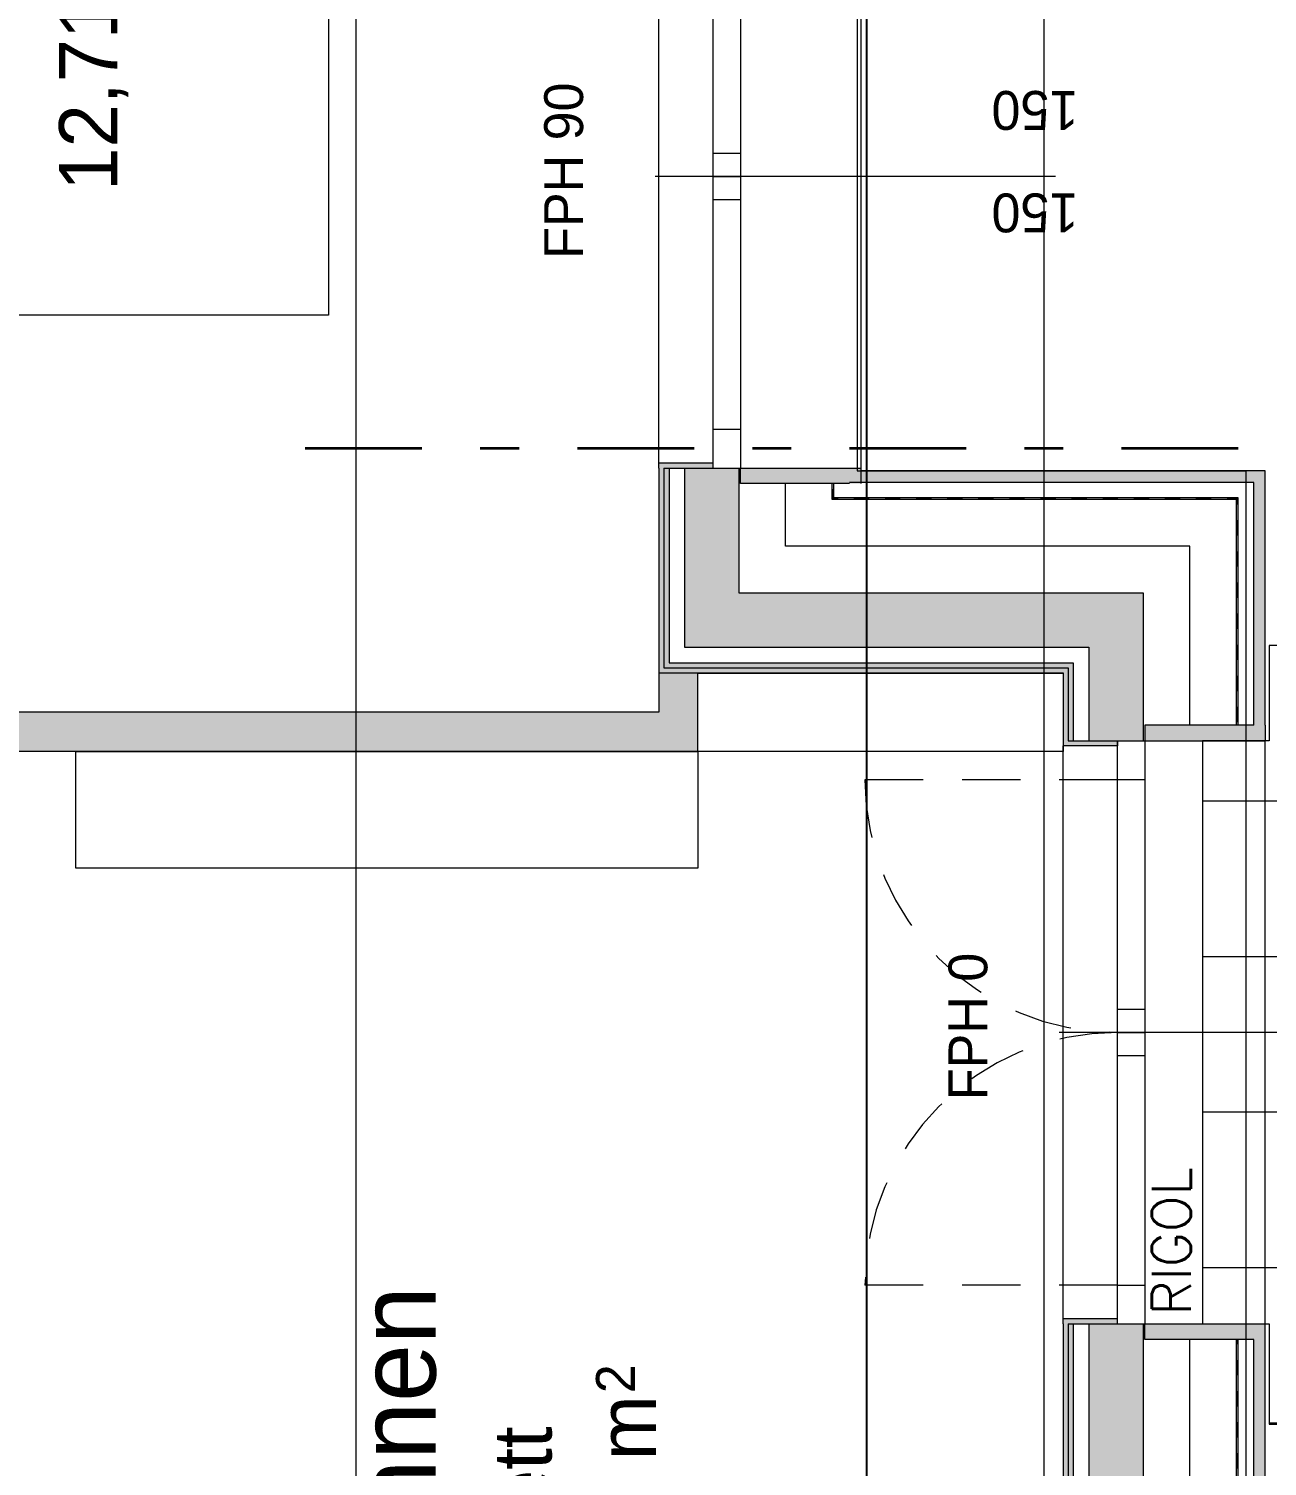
# Model space of a CAD drawing. Header units: metres. Extents: x -223175 to -223082, y -66 to 73.
# Drawn here: x -223156.238 to -223153.052, y 34.209 to 37.907 of the extents above; entities that cross this region are included whole.
import ezdxf
from ezdxf.enums import TextEntityAlignment as Align

# ---------------------------------------------------------------- set-up
doc = ezdxf.new("R2010")
doc.units = ezdxf.units.M
doc.header["$MEASUREMENT"] = 0
for name, pattern in [('Schnittlinie', [0.6, 0.3, -0.15, 0, -0.15]), ('Strichlinie eng', [0.2, 0.15, -0.05]), ('Strichlinie mittel', [0.3, 0.2, -0.1])]:
    doc.linetypes.add(name, pattern=pattern)
doc.layers.add('0_Stift_Nr__1', color=1, linetype='Continuous', lineweight=0)
for name, color, linetype in [('cs-balkone-terrassen.cs', 7, 'Continuous'), ('cs-einrichtung allg.cs', 7, 'Continuous'), ('cs-layout.cs', 7, 'Continuous'), ('cs-raumstempel.cs', 7, 'Continuous'), ('cs-schraffur allg.cs', 7, 'Continuous'), ('cs-wand ntr.cs', 7, 'Continuous'), ('cs-wand tr.cs', 7, 'Continuous')]:
    doc.layers.add(name, color=color, linetype=linetype)

# ---------------------------------------------------------------- blocks, each defined once
blk = doc.blocks.new('Schlafen_21_163', base_point=(-14431.8444, 223156.4375))
at = {"layer": 'cs-raumstempel.cs', "color": 7, "lineweight": 13}
for tag, height, p in [('ROOM_NAME', 0.2, (-14432.3615, 223156.7806)), ('stFloorCovering', 0.15, (-14432.3615, 223156.4288)), ('DUMMY_876', 0.1, (-14431.6404, 223156.1648)), ('ROOM_AREA', 0.15, (-14432.3615, 223156.1602)), ('DUMMY_875', 0.15, (-14431.8686, 223156.1602))]:
    blk.add_attdef(tag, text='', height=height, dxfattribs=at).set_placement(p, align=Align.TOP_LEFT)
blk = doc.blocks.new('Wohnen_21_164', base_point=(-14435.6621, 223155.0517))
at = {"layer": 'cs-raumstempel.cs', "color": 7, "lineweight": 13}
for tag, height, p in [('ROOM_NAME', 0.2, (-14436.1752, 223155.3915)), ('stFloorCovering', 0.15, (-14436.1752, 223155.0429)), ('ROOM_AREA', 0.15, (-14436.1752, 223154.7744)), ('DUMMY_875', 0.15, (-14435.6824, 223154.7744)), ('DUMMY_876', 0.1, (-14435.4541, 223154.7789))]:
    blk.add_attdef(tag, text='', height=height, dxfattribs=at).set_placement(p, align=Align.TOP_LEFT)
blk = doc.blocks.new('*X1142', base_point=(-14400.3684, 223131.1158))
at = {"layer": 'cs-wand tr.cs', "linetype": 'Continuous', "lineweight": 20, "true_color": 0x986500}
for points in [[(-14436.3684, 223153.127), (-14436.3284, 223153.127), (-14436.3284, 223153.131), (-14436.3684, 223153.131)], [(-14436.2884, 223153.127), (-14436.2484, 223153.127), (-14436.2484, 223153.131), (-14436.2884, 223153.131)], [(-14436.2084, 223153.127), (-14436.1684, 223153.127), (-14436.1684, 223153.131), (-14436.2084, 223153.131)], [(-14436.1284, 223153.127), (-14436.0884, 223153.127), (-14436.0884, 223153.131), (-14436.1284, 223153.131)], [(-14436.0484, 223153.127), (-14436.0084, 223153.127), (-14436.0084, 223153.131), (-14436.0484, 223153.131)], [(-14435.9684, 223153.127), (-14435.9284, 223153.127), (-14435.9284, 223153.131), (-14435.9684, 223153.131)], [(-14435.8884, 223153.127), (-14435.8484, 223153.127), (-14435.8484, 223153.131), (-14435.8884, 223153.131)], [(-14435.8084, 223153.127), (-14435.7684, 223153.127), (-14435.7684, 223153.131), (-14435.8084, 223153.131)], [(-14435.7284, 223153.127), (-14435.6884, 223153.127), (-14435.6884, 223153.131), (-14435.7284, 223153.131)], [(-14435.6484, 223153.127), (-14435.6084, 223153.127), (-14435.6084, 223153.131), (-14435.6484, 223153.131)], [(-14435.5684, 223153.127), (-14435.5284, 223153.127), (-14435.5284, 223153.131), (-14435.5684, 223153.131)], [(-14435.4884, 223153.127), (-14435.4484, 223153.127), (-14435.4484, 223153.131), (-14435.4884, 223153.131)], [(-14435.4084, 223153.127), (-14435.3684, 223153.127), (-14435.3684, 223153.131), (-14435.4084, 223153.131)], [(-14435.3161, 223153.131), (-14435.3284, 223153.131), (-14435.3284, 223153.127), (-14435.3161, 223153.127)]]:
    blk.add_hatch(color=44, dxfattribs=at).paths.add_polyline_path(points)
blk = doc.blocks.new('*X1143', base_point=(-14400.3684, 223131.1158))
at = {"layer": 'cs-wand tr.cs', "linetype": 'Continuous', "lineweight": 20, "true_color": 0x986500}
for points in [[(-14433.7284, 223153.127), (-14433.6884, 223153.127), (-14433.6884, 223153.131), (-14433.7284, 223153.131)], [(-14433.6484, 223153.127), (-14433.6084, 223153.127), (-14433.6084, 223153.131), (-14433.6484, 223153.131)], [(-14433.5684, 223153.127), (-14433.5284, 223153.127), (-14433.5284, 223153.131), (-14433.5684, 223153.131)], [(-14433.4884, 223153.127), (-14433.4484, 223153.127), (-14433.4484, 223153.131), (-14433.4884, 223153.131)], [(-14433.4084, 223153.127), (-14433.3684, 223153.127), (-14433.3684, 223153.131), (-14433.4084, 223153.131)], [(-14433.3284, 223153.127), (-14433.2884, 223153.127), (-14433.2884, 223153.131), (-14433.3284, 223153.131)], [(-14433.2484, 223153.127), (-14433.2084, 223153.127), (-14433.2084, 223153.131), (-14433.2484, 223153.131)], [(-14433.1553, 223153.131), (-14433.1684, 223153.131), (-14433.1684, 223153.127), (-14433.1513, 223153.127)]]:
    blk.add_hatch(color=44, dxfattribs=at).paths.add_polyline_path(points)
blk = doc.blocks.new('2-Flügelfenster 21_3')
at = {"layer": 'cs-wand tr.cs', "color": 7, "linetype": 'Strichlinie eng', "lineweight": 0}
for p, q in [((-0.65, 0), (-0.65, 0.65)), ((0.65, 0), (0.65, 0.65))]:
    blk.add_line(p, q, dxfattribs=at)
at = {"layer": 'cs-wand tr.cs', "color": 7, "linetype": 'Continuous', "lineweight": 0}
for p, q in [((-0.75, 0.14), (-0.737, 0.14)), ((-0.737, 0.14), (0.737, 0.14)), ((-0.737, 0), (-0.737, 0.14)), ((0.75, 0.14), (0.737, 0.14)), ((0.737, 0), (0.737, 0.14)), ((-0.75, 0), (-0.75, -0.066)), ((-0.75, 0), (-0.75, -0.066)), ((-0.65, 0), (-0.06, 0)), ((-0.06, -0.07), (-0.06, 0)), ((-0.06, 0), (0, 0)), ((0, 0), (0, -0.07)), ((0, -0.07), (0, 0)), ((0, 0), (0.06, 0)), ((0.06, 0), (0.65, 0)), ((0.06, 0), (0.06, -0.07)), ((0.75, 0), (0.75, -0.066)), ((0.75, 0), (0.75, -0.066)), ((-0.75, -0.066), (-0.75, -0.07)), ((-0.75, -0.066), (-0.75, -0.07)), ((-0.75, -0.07), (-0.75, -0.186)), ((-0.06, -0.07), (-0.65, -0.07)), ((0, -0.07), (-0.06, -0.07)), ((0.06, -0.07), (0, -0.07)), ((0.65, -0.07), (0.06, -0.07)), ((0.75, -0.066), (0.75, -0.07)), ((0.75, -0.066), (0.75, -0.07)), ((0.75, -0.07), (0.75, -0.186)), ((-0.75, -0.186), (-0.75, -0.306)), ((0.75, -0.186), (0.75, -0.306)), ((-0.75, -0.306), (-0.75, -0.31)), ((-0.75, -0.31), (-0.75, -0.35)), ((0.75, -0.306), (0.75, -0.31)), ((0.75, -0.31), (0.75, -0.35)), ((-0.75, -0.35), (-0.75, -0.38)), ((0.75, -0.35), (0.75, -0.38)), ((-0.75, -0.38), (0.75, -0.38))]:
    blk.add_line(p, q, dxfattribs=at)
at = {"layer": 'cs-wand tr.cs', "color": 7, "linetype": 'Strichlinie mittel', "lineweight": 0}
for p, q in [((-0.75, 0), (-0.65, 0)), ((-0.65, 0), (-0.65, -0.07)), ((0.65, -0.07), (0.65, 0)), ((0.65, 0), (0.75, 0)), ((-0.65, -0.07), (-0.75, -0.07)), ((0.75, -0.07), (0.65, -0.07))]:
    blk.add_line(p, q, dxfattribs=at)
at = {"layer": 'cs-wand tr.cs', "color": 7, "linetype": 'Strichlinie eng', "lineweight": 0}
for centre, start, end in [((-0.65, 0), 0, 90), ((0.65, 0), 90, 180)]:
    blk.add_arc(centre, 0.65, start, end, dxfattribs=at)
blk = doc.blocks.new('F Marker 21_16')
at = {"layer": 'cs-wand tr.cs', "color": 7, "linetype": 'Continuous', "lineweight": 13}
blk.add_line((0, -1.02), (0, 0.01), dxfattribs=at)
at = {"layer": 'cs-wand tr.cs', "color": 7, "lineweight": 13}
for tag, rotation, p in [('AC_MarkerText_4', 360, (-0.2116, 0.1651)), ('AC_WIDO_ID_0', 90, (-0.0136, -1.0788)), ('AC_WIDO_ID_1', 90, (0.25, -1.0788))]:
    blk.add_attdef(tag, text='', height=0.1, rotation=rotation, dxfattribs=at).set_placement(p, align=Align.BOTTOM_LEFT)
blk = doc.blocks.new('Wand_220', base_point=(-14438.0713, 223153.577))
at = {"layer": 'cs-wand tr.cs', "linetype": 'Continuous', "lineweight": 0, "true_color": 0xe3e3e3}
for points in [[(-14436.4261, 223153.577), (-14436.4261, 223153.564), (-14435.2761, 223153.564), (-14435.2761, 223153.577)], [(-14435.2761, 223153.564), (-14436.4261, 223153.564), (-14436.4261, 223153.551), (-14435.2761, 223153.551)], [(-14435.2761, 223153.577), (-14435.2761, 223153.564), (-14435.2761, 223153.437), (-14435.2631, 223153.437), (-14435.2631, 223153.577)], [(-14433.7891, 223153.577), (-14433.7891, 223153.437), (-14433.7761, 223153.437), (-14433.7761, 223153.564), (-14433.7761, 223153.577)], [(-14433.7761, 223153.577), (-14433.7761, 223153.564), (-14433.5883, 223153.564), (-14433.6013, 223153.577)], [(-14433.5883, 223153.564), (-14433.7761, 223153.564), (-14433.7761, 223153.551), (-14433.5753, 223153.551)]]:
    blk.add_hatch(color=254, dxfattribs=at).paths.add_polyline_path(points)
at = {"layer": 'cs-wand tr.cs', "linetype": 'Continuous', "lineweight": 0, "true_color": 0xdbd4bc}
for points in [[(-14436.4261, 223153.371), (-14435.2761, 223153.371), (-14435.2761, 223153.437), (-14435.2761, 223153.511), (-14436.4261, 223153.511), (-14436.4261, 223153.437)], [(-14433.7761, 223153.371), (-14433.3953, 223153.371), (-14433.5353, 223153.511), (-14433.7761, 223153.511), (-14433.7761, 223153.437)], [(-14435.3161, 223153.057), (-14435.2761, 223153.057), (-14435.2761, 223153.367), (-14435.3161, 223153.367)], [(-14433.7361, 223153.057), (-14433.7361, 223153.367), (-14433.7761, 223153.367), (-14433.7761, 223153.057)], [(-14435.3161, 223153.087), (-14436.3861, 223153.087), (-14436.3861, 223153.057), (-14435.3161, 223153.057)], [(-14433.1113, 223153.087), (-14433.7361, 223153.087), (-14433.7361, 223153.057), (-14433.0813, 223153.057)]]:
    blk.add_hatch(color=254, dxfattribs=at).paths.add_polyline_path(points)
at = {"layer": 'cs-wand tr.cs', "color": 7, "linetype": 'Continuous', "lineweight": 0}
for p, q in [((-14435.2761, 223153.564), (-14436.4261, 223153.564)), ((-14435.2761, 223153.551), (-14436.4261, 223153.551)), ((-14435.2761, 223153.577), (-14435.2631, 223153.577)), ((-14435.2761, 223153.564), (-14435.2761, 223153.437)), ((-14435.2631, 223153.437), (-14435.2631, 223153.577)), ((-14433.7891, 223153.437), (-14433.7891, 223153.577)), ((-14433.7761, 223153.577), (-14433.7891, 223153.577)), ((-14433.5883, 223153.564), (-14433.7761, 223153.564)), ((-14433.7761, 223153.564), (-14433.7761, 223153.437)), ((-14433.5753, 223153.551), (-14433.7761, 223153.551)), ((-14435.2761, 223153.437), (-14435.2631, 223153.437)), ((-14433.7761, 223153.437), (-14433.7891, 223153.437)), ((-14435.2761, 223153.371), (-14435.2761, 223153.367)), ((-14435.2761, 223153.367), (-14435.2761, 223153.251)), ((-14433.7761, 223153.371), (-14433.7761, 223153.367)), ((-14433.7761, 223153.367), (-14433.7761, 223153.251)), ((-14436.3861, 223153.251), (-14435.3161, 223153.251)), ((-14435.2761, 223153.251), (-14435.2761, 223153.131)), ((-14433.7761, 223153.251), (-14433.7761, 223153.131)), ((-14433.7361, 223153.251), (-14433.2753, 223153.251)), ((-14436.3861, 223153.131), (-14435.3161, 223153.131)), ((-14435.2761, 223153.127), (-14435.2761, 223153.087)), ((-14433.7761, 223153.127), (-14433.7761, 223153.087)), ((-14433.7361, 223153.131), (-14433.1553, 223153.131))]:
    blk.add_line(p, q, dxfattribs=at)
at = {"layer": 'cs-wand tr.cs', "color": 7, "linetype": 'Continuous', "lineweight": 13}
for p, q in [((-14435.2761, 223153.511), (-14436.4261, 223153.511)), ((-14433.5353, 223153.511), (-14433.7761, 223153.511)), ((-14435.2761, 223153.437), (-14435.2761, 223153.371)), ((-14433.7761, 223153.437), (-14433.7761, 223153.371)), ((-14435.2761, 223153.371), (-14436.4261, 223153.371)), ((-14435.3161, 223153.367), (-14435.2761, 223153.367)), ((-14435.3161, 223153.087), (-14435.3161, 223153.367)), ((-14435.2761, 223153.367), (-14435.2761, 223153.057)), ((-14433.3953, 223153.371), (-14433.7761, 223153.371)), ((-14433.7361, 223153.367), (-14433.7761, 223153.367)), ((-14433.7761, 223153.367), (-14433.7761, 223153.057)), ((-14433.7361, 223153.087), (-14433.7361, 223153.367)), ((-14436.3861, 223153.127), (-14435.3161, 223153.127)), ((-14435.2761, 223153.131), (-14435.2761, 223153.127)), ((-14433.7761, 223153.131), (-14433.7761, 223153.127)), ((-14433.7361, 223153.127), (-14433.1513, 223153.127)), ((-14436.3861, 223153.087), (-14435.3161, 223153.087)), ((-14435.2761, 223153.087), (-14435.2761, 223153.057)), ((-14433.7761, 223153.087), (-14433.7761, 223153.057)), ((-14433.7361, 223153.087), (-14433.1113, 223153.087)), ((-14435.3161, 223153.057), (-14435.2761, 223153.057)), ((-14433.7361, 223153.057), (-14433.7761, 223153.057))]:
    blk.add_line(p, q, dxfattribs=at)
at = {"layer": 'cs-wand tr.cs', "color": 7, "linetype": 'Continuous', "lineweight": 0, "flags": 128}
for points in [[(-14435.2761, 223153.577), (-14436.4261, 223153.577)], [(-14433.6013, 223153.577), (-14433.7761, 223153.577)]]:
    blk.add_lwpolyline(points, dxfattribs=at)
at = {"layer": 'cs-wand tr.cs', "color": 7, "linetype": 'Continuous', "lineweight": 13, "flags": 128}
for points in [[(-14436.3861, 223153.057), (-14435.3161, 223153.057)], [(-14433.7361, 223153.057), (-14433.0813, 223153.057)]]:
    blk.add_lwpolyline(points, dxfattribs=at)
at = {"layer": 'cs-wand tr.cs', "color": 7, "linetype": 'Strichlinie mittel', "lineweight": 0}
blk.add_blockref('2-Flügelfenster 21_3', (-14434.5261, 223153.437), dxfattribs=at)
at = {"layer": 'cs-wand tr.cs', "color": 7, "linetype": 'Continuous', "lineweight": 13}
ref = blk.add_blockref('F Marker 21_16', (-14434.5261, 223153.577), dxfattribs=at)
ref.add_attrib('AC_SillPrefix_FPH', 'FPH 0', dxfattribs={"color": 7, "lineweight": 13, "height": 0.1, "rotation": 360}).set_placement((-14434.7003, 223153.7421), align=Align.BOTTOM_LEFT)
ref.add_attrib('AC_WIDO_ID', '150', dxfattribs={"color": 7, "lineweight": 13, "height": 0.1, "rotation": 90}).set_placement((-14434.5397, 223152.4982), align=Align.BOTTOM_LEFT)
ref.add_attrib('DUMMY_272', '240', dxfattribs={"color": 7, "lineweight": 13, "height": 0.1, "rotation": 90}).set_placement((-14434.2761, 223152.4982), align=Align.BOTTOM_LEFT)
at = {"layer": 'cs-wand tr.cs', "color": 131, "lineweight": 20, "true_color": 0x9efaff}
for name in ['*X1142', '*X1143']:
    blk.add_blockref(name, (-14400.3684, 223131.1158), dxfattribs=at)
blk = doc.blocks.new('*X1146', base_point=(-14400.3684, 223131.1158))
at = {"layer": 'cs-wand tr.cs', "linetype": 'Continuous', "lineweight": 20, "true_color": 0x986500}
blk.add_hatch(color=44, dxfattribs=at).paths.add_polyline_path([(-14433.1553, 223154.1711), (-14433.1513, 223154.1671), (-14433.1284, 223154.1671), (-14433.1284, 223154.1711)])
blk = doc.blocks.new('2-Flügelfenster 21_2')
at = {"layer": 'cs-wand tr.cs', "color": 7, "linetype": 'Continuous', "lineweight": 0}
for p, q in [((-0.75, 0.14), (-0.737, 0.14)), ((-0.737, 0.14), (0.737, 0.14)), ((-0.737, 0), (-0.737, 0.14)), ((0.75, 0.14), (0.737, 0.14)), ((0.737, 0), (0.737, 0.14)), ((-0.75, 0), (-0.75, -0.066)), ((-0.75, 0), (-0.75, -0.066)), ((-0.65, 0), (-0.06, 0)), ((-0.06, -0.07), (-0.06, 0)), ((-0.06, 0), (0, 0)), ((0, 0), (0, -0.07)), ((0, -0.07), (0, 0)), ((0, 0), (0.06, 0)), ((0.06, 0), (0.65, 0)), ((0.06, 0), (0.06, -0.07)), ((0.75, 0), (0.75, -0.066)), ((0.75, 0), (0.75, -0.066)), ((-0.75, -0.066), (-0.75, -0.07)), ((-0.75, -0.066), (-0.75, -0.07)), ((-0.75, -0.07), (-0.75, -0.186)), ((-0.06, -0.07), (-0.65, -0.07)), ((0, -0.07), (-0.06, -0.07)), ((0.06, -0.07), (0, -0.07)), ((0.65, -0.07), (0.06, -0.07)), ((0.75, -0.066), (0.75, -0.07)), ((0.75, -0.066), (0.75, -0.07)), ((0.75, -0.07), (0.75, -0.186)), ((-0.75, -0.186), (-0.75, -0.306)), ((0.75, -0.186), (0.75, -0.306)), ((-0.75, -0.306), (-0.75, -0.31)), ((-0.75, -0.31), (-0.75, -0.35)), ((0.75, -0.306), (0.75, -0.31)), ((0.75, -0.31), (0.75, -0.35)), ((-0.75, -0.35), (-0.75, -0.38)), ((0.75, -0.35), (0.75, -0.38)), ((-0.75, -0.38), (0.75, -0.38))]:
    blk.add_line(p, q, dxfattribs=at)
at = {"layer": 'cs-wand tr.cs', "color": 7, "linetype": 'Strichlinie mittel', "lineweight": 0}
for p, q in [((-0.75, 0), (-0.65, 0)), ((-0.65, 0), (-0.65, -0.07)), ((0.65, -0.07), (0.65, 0)), ((0.65, 0), (0.75, 0)), ((-0.65, -0.07), (-0.75, -0.07)), ((0.75, -0.07), (0.65, -0.07))]:
    blk.add_line(p, q, dxfattribs=at)
blk = doc.blocks.new('Wand_221', base_point=(-14433.6013, 223154.6171))
at = {"layer": 'cs-wand tr.cs', "linetype": 'Continuous', "lineweight": 0, "true_color": 0xe3e3e3}
for points in [[(-14433.6013, 223154.6171), (-14433.5883, 223154.6041), (-14433.0745, 223154.6041), (-14433.0745, 223154.6171)], [(-14433.0745, 223154.6171), (-14433.0745, 223154.6041), (-14433.0745, 223154.4771), (-14433.0615, 223154.4771), (-14433.0615, 223154.6171)], [(-14433.0745, 223154.6041), (-14433.5883, 223154.6041), (-14433.5753, 223154.5911), (-14433.0745, 223154.5911)]]:
    blk.add_hatch(color=254, dxfattribs=at).paths.add_polyline_path(points)
at = {"layer": 'cs-wand tr.cs', "linetype": 'Continuous', "lineweight": 0, "true_color": 0xdbd4bc}
for points in [[(-14433.5353, 223154.5511), (-14433.3953, 223154.4111), (-14433.0745, 223154.4111), (-14433.0745, 223154.4771), (-14433.0745, 223154.5511)], [(-14433.1145, 223154.0971), (-14433.0745, 223154.0971), (-14433.0745, 223154.4071), (-14433.1145, 223154.4071)]]:
    blk.add_hatch(color=254, dxfattribs=at).paths.add_polyline_path(points)
at = {"layer": 'cs-wand tr.cs', "color": 7, "linetype": 'Continuous', "lineweight": 0}
for p, q in [((-14433.0745, 223154.6171), (-14433.0615, 223154.6171)), ((-14433.0615, 223154.4771), (-14433.0615, 223154.6171)), ((-14433.0745, 223154.6041), (-14433.5883, 223154.6041)), ((-14433.0745, 223154.5911), (-14433.5753, 223154.5911)), ((-14433.0745, 223154.6041), (-14433.0745, 223154.4771)), ((-14433.0745, 223154.4771), (-14433.0615, 223154.4771)), ((-14433.0745, 223154.4111), (-14433.0745, 223154.4071)), ((-14433.0745, 223154.4071), (-14433.0745, 223154.2911)), ((-14433.2753, 223154.2911), (-14433.1145, 223154.2911)), ((-14433.0745, 223154.2911), (-14433.0745, 223154.1711)), ((-14433.1553, 223154.1711), (-14433.1145, 223154.1711)), ((-14433.0745, 223154.1671), (-14433.0745, 223154.1271))]:
    blk.add_line(p, q, dxfattribs=at)
at = {"layer": 'cs-wand tr.cs', "color": 7, "linetype": 'Continuous', "lineweight": 13}
for p, q in [((-14433.0745, 223154.5511), (-14433.5353, 223154.5511)), ((-14433.0745, 223154.4771), (-14433.0745, 223154.4111)), ((-14433.0745, 223154.4111), (-14433.3953, 223154.4111)), ((-14433.1145, 223154.4071), (-14433.0745, 223154.4071)), ((-14433.1145, 223154.1271), (-14433.1145, 223154.4071)), ((-14433.0745, 223154.4071), (-14433.0745, 223154.0971)), ((-14433.0745, 223154.1711), (-14433.0745, 223154.1671)), ((-14433.1513, 223154.1671), (-14433.1145, 223154.1671)), ((-14433.1145, 223154.0971), (-14433.0745, 223154.0971)), ((-14433.0745, 223154.1271), (-14433.0745, 223154.0971))]:
    blk.add_line(p, q, dxfattribs=at)
at = {"layer": 'cs-wand tr.cs', "color": 7, "linetype": 'Continuous', "lineweight": 0, "flags": 128}
blk.add_lwpolyline([(-14433.0745, 223154.6171), (-14433.6013, 223154.6171)], dxfattribs=at)
at = {"layer": 'cs-wand tr.cs', "color": 7, "linetype": 'Continuous', "lineweight": 13}
ref = blk.add_blockref('F Marker 21_16', (-14432.3245, 223154.6171), dxfattribs=at)
ref.add_attrib('AC_MarkerText_4', 'FPH 90', dxfattribs={"color": 7, "lineweight": 13, "height": 0.1, "rotation": 360}).set_placement((-14432.5361, 223154.7822), align=Align.BOTTOM_LEFT)
ref.add_attrib('DUMMY_272', '150', dxfattribs={"color": 7, "lineweight": 13, "height": 0.1, "rotation": 90}).set_placement((-14432.3381, 223153.5383), align=Align.BOTTOM_LEFT)
ref.add_attrib('DUMMY_272_1', '150', dxfattribs={"color": 7, "lineweight": 13, "height": 0.1, "rotation": 90}).set_placement((-14432.0745, 223153.5383), align=Align.BOTTOM_LEFT)
at = {"layer": 'cs-wand tr.cs', "color": 7, "linetype": 'Strichlinie mittel', "lineweight": 0}
blk.add_blockref('2-Flügelfenster 21_2', (-14432.3245, 223154.4771), dxfattribs=at)
at = {"layer": 'cs-wand tr.cs', "color": 131, "lineweight": 20, "true_color": 0x9efaff}
blk.add_blockref('*X1146', (-14400.3684, 223131.1158), dxfattribs=at)
blk = doc.blocks.new('*X1198', base_point=(-14400.3684, 223131.1158))
at = {"layer": 'cs-wand tr.cs', "linetype": 'Continuous', "lineweight": 20, "true_color": 0x986500}
for points in [[(-14433.1513, 223154.1671), (-14433.1553, 223154.1711), (-14433.1553, 223154.1558), (-14433.1513, 223154.1558)], [(-14433.1553, 223154.0758), (-14433.1513, 223154.0758), (-14433.1513, 223154.1158), (-14433.1553, 223154.1158)], [(-14433.1553, 223153.9958), (-14433.1513, 223153.9958), (-14433.1513, 223154.0358), (-14433.1553, 223154.0358)], [(-14433.1553, 223153.9158), (-14433.1513, 223153.9158), (-14433.1513, 223153.9558), (-14433.1553, 223153.9558)], [(-14433.1553, 223153.8358), (-14433.1513, 223153.8358), (-14433.1513, 223153.8758), (-14433.1553, 223153.8758)], [(-14433.1553, 223153.7558), (-14433.1513, 223153.7558), (-14433.1513, 223153.7958), (-14433.1553, 223153.7958)], [(-14433.1553, 223153.6758), (-14433.1513, 223153.6758), (-14433.1513, 223153.7158), (-14433.1553, 223153.7158)], [(-14433.1553, 223153.5958), (-14433.1513, 223153.5958), (-14433.1513, 223153.6358), (-14433.1553, 223153.6358)], [(-14433.1553, 223153.5158), (-14433.1513, 223153.5158), (-14433.1513, 223153.5558), (-14433.1553, 223153.5558)], [(-14433.1553, 223153.4358), (-14433.1513, 223153.4358), (-14433.1513, 223153.4758), (-14433.1553, 223153.4758)], [(-14433.1553, 223153.3558), (-14433.1513, 223153.3558), (-14433.1513, 223153.3958), (-14433.1553, 223153.3958)], [(-14433.1553, 223153.2758), (-14433.1513, 223153.2758), (-14433.1513, 223153.3158), (-14433.1553, 223153.3158)], [(-14433.1553, 223153.1958), (-14433.1513, 223153.1958), (-14433.1513, 223153.2358), (-14433.1553, 223153.2358)], [(-14433.1553, 223153.1558), (-14433.1553, 223153.131), (-14433.1513, 223153.127), (-14433.1513, 223153.1558)]]:
    blk.add_hatch(color=44, dxfattribs=at).paths.add_polyline_path(points)
blk = doc.blocks.new('Wand_247', base_point=(-14433.6013, 223153.577))
at = {"layer": 'cs-wand tr.cs', "linetype": 'Continuous', "lineweight": 0, "true_color": 0xe3e3e3}
for points in [[(-14433.6013, 223154.6171), (-14433.6013, 223153.577), (-14433.5883, 223153.564), (-14433.5883, 223154.6041)], [(-14433.5883, 223154.6041), (-14433.5883, 223153.564), (-14433.5753, 223153.551), (-14433.5753, 223154.5911)]]:
    blk.add_hatch(color=254, dxfattribs=at).paths.add_polyline_path(points)
at = {"layer": 'cs-wand tr.cs', "linetype": 'Continuous', "lineweight": 0, "true_color": 0xdbd4bc}
for points in [[(-14433.5353, 223154.5511), (-14433.5353, 223153.511), (-14433.3953, 223153.371), (-14433.3953, 223154.4111)], [(-14433.0813, 223153.057), (-14433.0813, 223154.0971), (-14433.1113, 223154.1271), (-14433.1113, 223153.087)]]:
    blk.add_hatch(color=254, dxfattribs=at).paths.add_polyline_path(points)
at = {"layer": 'cs-wand tr.cs', "color": 7, "linetype": 'Continuous', "lineweight": 0}
for p, q in [((-14433.5883, 223154.6041), (-14433.5883, 223153.564)), ((-14433.5753, 223154.5911), (-14433.5753, 223153.551)), ((-14433.2753, 223153.251), (-14433.2753, 223154.2911)), ((-14433.1553, 223153.131), (-14433.1553, 223154.1711))]:
    blk.add_line(p, q, dxfattribs=at)
at = {"layer": 'cs-wand tr.cs', "color": 7, "linetype": 'Continuous', "lineweight": 13}
for p, q in [((-14433.5353, 223154.5511), (-14433.5353, 223153.511)), ((-14433.3953, 223154.4111), (-14433.3953, 223153.371)), ((-14433.1513, 223153.127), (-14433.1513, 223154.1671)), ((-14433.1113, 223153.087), (-14433.1113, 223154.1271))]:
    blk.add_line(p, q, dxfattribs=at)
at = {"layer": 'cs-wand tr.cs', "color": 7, "linetype": 'Continuous', "lineweight": 0, "flags": 128}
blk.add_lwpolyline([(-14433.6013, 223154.6171), (-14433.6013, 223153.577)], dxfattribs=at)
at = {"layer": 'cs-wand tr.cs', "color": 7, "linetype": 'Continuous', "lineweight": 13, "flags": 128}
blk.add_lwpolyline([(-14433.0813, 223153.057), (-14433.0813, 223154.0971)], dxfattribs=at)
at = {"layer": 'cs-wand tr.cs', "color": 131, "lineweight": 20, "true_color": 0x9efaff}
blk.add_blockref('*X1198', (-14400.3684, 223131.1158), dxfattribs=at)
blk = doc.blocks.new('Blockfutter 21_11')
at = {"layer": 'cs-wand ntr.cs', "color": 7, "linetype": 'Continuous', "lineweight": 13}
for p, q in [((0.41, 0), (0.41, 0.82)), ((-0.45, 0), (0.45, 0)), ((-0.4, 0), (-0.45, 0)), ((-0.45, 0), (-0.45, -0.1)), ((-0.45, -0.1), (-0.45, 0)), ((-0.45, -0.1), (-0.45, 0)), ((-0.4, -0.1), (-0.4, 0)), ((0.45, 0), (0.4, 0)), ((0.4, 0), (0.4, -0.1)), ((0.45, -0.1), (0.45, 0)), ((0.45, -0.1), (0.45, 0)), ((0.45, -0.1), (0.45, 0)), ((-0.45, -0.1), (0.45, -0.1)), ((-0.45, -0.1), (-0.4, -0.1)), ((0.4, -0.1), (0.45, -0.1))]:
    blk.add_line(p, q, dxfattribs=at)
blk.add_arc((0.41, 0), 0.82, 90, 180, dxfattribs=at)
blk = doc.blocks.new('T Marker 21_5')
at = {"layer": 'cs-wand ntr.cs', "color": 7, "linetype": 'Continuous', "lineweight": 13}
blk.add_line((0, 0.3), (0, -0.2), dxfattribs=at)
at = {"layer": 'cs-wand ntr.cs', "color": 7, "lineweight": 13}
for tag, p in [('DUMMY_273', (-0.19, 0.3889)), ('DUMMY_272', (-0.0264, 0.3143))]:
    blk.add_attdef(tag, text='', height=0.1, rotation=270, dxfattribs=at).set_placement(p, align=Align.BOTTOM_LEFT)
blk = doc.blocks.new('Wand_478', base_point=(-14433.8023, 223154.6171))
at = {"layer": 'cs-wand ntr.cs', "linetype": 'Continuous', "lineweight": 0, "true_color": 0xfee4b1}
for points in [[(-14433.7023, 223157.3971), (-14433.8023, 223157.2971), (-14433.8023, 223157.1894), (-14433.7023, 223157.1894)], [(-14433.8023, 223156.2894), (-14433.8023, 223154.5171), (-14433.7023, 223154.6171), (-14433.7023, 223156.2894)]]:
    blk.add_hatch(color=41, dxfattribs=at).paths.add_polyline_path(points)
at = {"layer": 'cs-wand ntr.cs', "color": 7, "linetype": 'Continuous', "lineweight": 13}
for p, q in [((-14433.7023, 223157.1894), (-14433.8023, 223157.1894)), ((-14433.7023, 223156.2894), (-14433.8023, 223156.2894))]:
    blk.add_line(p, q, dxfattribs=at)
at = {"layer": 'cs-wand ntr.cs', "color": 7, "linetype": 'Continuous', "lineweight": 13, "flags": 128}
for points in [[(-14433.7023, 223157.1894), (-14433.7023, 223157.3971)], [(-14433.8023, 223157.2971), (-14433.8023, 223157.1894)], [(-14433.8023, 223156.2894), (-14433.8023, 223154.5171)], [(-14433.7023, 223154.6171), (-14433.7023, 223156.2894)]]:
    blk.add_lwpolyline(points, dxfattribs=at)
at = {"layer": 'cs-wand ntr.cs', "color": 7, "linetype": 'Continuous', "lineweight": 13, "rotation": 90}
blk.add_blockref('Blockfutter 21_11', (-14433.8023, 223156.7394), dxfattribs=at)
blk.add_blockref('T Marker 21_5', (-14433.8023, 223156.7394), dxfattribs=at).add_auto_attribs({'DUMMY_272': '80', 'DUMMY_273': '200'})
blk = doc.blocks.new('Wand_488', base_point=(-14433.6023, 223154.6171))
at = {"layer": 'cs-wand ntr.cs', "linetype": 'Continuous', "lineweight": 0, "true_color": 0xfee4b1}
blk.add_hatch(color=41, dxfattribs=at).paths.add_polyline_path([(-14433.6023, 223154.6171), (-14433.7023, 223154.6171), (-14433.8023, 223154.5171), (-14433.6023, 223154.5171)])
at = {"layer": 'cs-wand ntr.cs', "color": 7, "linetype": 'Continuous', "lineweight": 13, "flags": 128}
for points in [[(-14433.6023, 223154.6171), (-14433.7023, 223154.6171)], [(-14433.6023, 223154.5171), (-14433.6023, 223154.6171)], [(-14433.8023, 223154.5171), (-14433.6023, 223154.5171)]]:
    blk.add_lwpolyline(points, dxfattribs=at)
blk = doc.blocks.new('sn-aa_cupboard_60_60_48')
at = {"layer": 'cs-einrichtung allg.cs', "color": 251, "linetype": 'Continuous', "lineweight": 0, "true_color": 0x494949}
for p, q in [((0.201, 0.9401), (0, 0.9401)), ((0, 0.9401), (0, 0)), ((0.201, 0), (0.201, 0.9401)), ((0, 0), (0.201, 0))]:
    blk.add_line(p, q, dxfattribs=at)
blk = doc.blocks.new('sn-aa_bed_200-180')
at = {"layer": 'cs-einrichtung allg.cs', "color": 251, "linetype": 'Continuous', "lineweight": 0, "true_color": 0x494949}
for p, q in [((1.8, 2), (0, 2)), ((0, 2), (0, 0)), ((1.8, 0), (1.8, 2)), ((0, 0), (1.8, 0))]:
    blk.add_line(p, q, dxfattribs=at)
blk = doc.blocks.new('sn-aa_cupboard_60_60_50')
at = {"layer": 'cs-einrichtung allg.cs', "color": 251, "linetype": 'Continuous', "lineweight": 0, "true_color": 0x494949}
for p, q in [((0.3, 1.6), (0, 1.6)), ((0, 1.6), (0, 0)), ((0.3, 0), (0.3, 1.6)), ((0, 0), (0.3, 0))]:
    blk.add_line(p, q, dxfattribs=at)
blk = doc.blocks.new('*X1275', base_point=(-14400.3684, 223131.1158))
at = {"layer": 'cs-balkone-terrassen.cs', "color": 251, "linetype": 'Continuous', "lineweight": 0, "true_color": 0x6d6d6d}
for p, q in [((-14435.1313, 223152.8871), (-14435.1313, 223153.2184)), ((-14434.7313, 223152.8871), (-14434.7313, 223153.2184)), ((-14434.3313, 223152.8871), (-14434.3313, 223153.2184)), ((-14433.9313, 223152.8871), (-14433.9313, 223153.2184)), ((-14435.5313, 223152.8871), (-14435.5313, 223153.0471)), ((-14435.5313, 223152.8871), (-14435.5338, 223152.8871)), ((-14435.1313, 223152.8871), (-14435.5313, 223152.8871)), ((-14435.5313, 223152.4871), (-14435.5313, 223152.8871)), ((-14434.7313, 223152.8871), (-14435.1313, 223152.8871)), ((-14435.1313, 223152.4871), (-14435.1313, 223152.8871)), ((-14434.3313, 223152.8871), (-14434.7313, 223152.8871)), ((-14434.7313, 223152.4871), (-14434.7313, 223152.8871)), ((-14433.9313, 223152.8871), (-14434.3313, 223152.8871)), ((-14434.3313, 223152.4871), (-14434.3313, 223152.8871)), ((-14433.5313, 223152.8871), (-14433.9313, 223152.8871)), ((-14433.9313, 223152.4871), (-14433.9313, 223152.8871)), ((-14433.5313, 223152.4871), (-14433.5313, 223152.8871)), ((-14435.5313, 223152.4871), (-14435.5333, 223152.4871)), ((-14435.1313, 223152.4871), (-14435.5313, 223152.4871)), ((-14435.5313, 223152.0871), (-14435.5313, 223152.4871)), ((-14434.7313, 223152.4871), (-14435.1313, 223152.4871)), ((-14435.1313, 223152.0871), (-14435.1313, 223152.4871)), ((-14434.3313, 223152.4871), (-14434.7313, 223152.4871)), ((-14434.7313, 223152.0871), (-14434.7313, 223152.4871)), ((-14433.9313, 223152.4871), (-14434.3313, 223152.4871)), ((-14434.3313, 223152.0871), (-14434.3313, 223152.4871)), ((-14433.5313, 223152.4871), (-14433.9313, 223152.4871)), ((-14433.9313, 223152.0871), (-14433.9313, 223152.4871)), ((-14433.5313, 223152.0871), (-14433.5313, 223152.4871)), ((-14435.5313, 223152.0871), (-14435.5328, 223152.0871)), ((-14435.1313, 223152.0871), (-14435.5313, 223152.0871)), ((-14435.5313, 223151.6871), (-14435.5313, 223152.0871)), ((-14434.7313, 223152.0871), (-14435.1313, 223152.0871)), ((-14435.1313, 223151.6871), (-14435.1313, 223152.0871)), ((-14434.3313, 223152.0871), (-14434.7313, 223152.0871)), ((-14434.7313, 223151.6871), (-14434.7313, 223152.0871)), ((-14433.9313, 223152.0871), (-14434.3313, 223152.0871)), ((-14434.3313, 223151.6871), (-14434.3313, 223152.0871)), ((-14433.5313, 223152.0871), (-14433.9313, 223152.0871)), ((-14433.9313, 223151.6871), (-14433.9313, 223152.0871)), ((-14433.5313, 223151.6871), (-14433.5313, 223152.0871)), ((-14435.5313, 223151.6871), (-14435.5323, 223151.6871)), ((-14435.1313, 223151.6871), (-14435.5313, 223151.6871)), ((-14435.5313, 223151.2871), (-14435.5313, 223151.6871)), ((-14434.7313, 223151.6871), (-14435.1313, 223151.6871)), ((-14435.1313, 223151.2871), (-14435.1313, 223151.6871)), ((-14434.3313, 223151.6871), (-14434.7313, 223151.6871)), ((-14434.7313, 223151.2871), (-14434.7313, 223151.6871)), ((-14433.9313, 223151.6871), (-14434.3313, 223151.6871)), ((-14434.3313, 223151.2871), (-14434.3313, 223151.6871)), ((-14433.5313, 223151.6871), (-14433.9313, 223151.6871)), ((-14433.9313, 223151.2871), (-14433.9313, 223151.6871)), ((-14433.5313, 223151.2871), (-14433.5313, 223151.6871)), ((-14435.5313, 223151.2871), (-14435.5318, 223151.2871)), ((-14435.1313, 223151.2871), (-14435.5313, 223151.2871)), ((-14435.5313, 223150.907), (-14435.5313, 223151.2871)), ((-14434.7313, 223151.2871), (-14435.1313, 223151.2871)), ((-14435.1313, 223150.907), (-14435.1313, 223151.2871)), ((-14434.3313, 223151.2871), (-14434.7313, 223151.2871)), ((-14434.7313, 223150.907), (-14434.7313, 223151.2871)), ((-14433.9313, 223151.2871), (-14434.3313, 223151.2871)), ((-14434.3313, 223150.907), (-14434.3313, 223151.2871)), ((-14433.5313, 223151.2871), (-14433.9313, 223151.2871)), ((-14433.9313, 223150.907), (-14433.9313, 223151.2871))]:
    blk.add_line(p, q, dxfattribs=at)
blk = doc.blocks.new('Schraffur_15', base_point=(-14400.3684, 223132.6158))
at = {"layer": 'cs-balkone-terrassen.cs', "color": 7, "linetype": 'Continuous', "lineweight": 0}
for p, q in [((-14433.7761, 223153.2184), (-14435.2761, 223153.2184)), ((-14435.2761, 223153.2184), (-14435.2761, 223153.0471)), ((-14433.7761, 223153.0471), (-14433.7761, 223153.2184)), ((-14435.5341, 223153.0471), (-14435.5313, 223150.907)), ((-14435.2761, 223153.0471), (-14435.5341, 223153.0471)), ((-14433.5313, 223153.0471), (-14433.7761, 223153.0471)), ((-14433.5313, 223150.907), (-14433.5313, 223153.0471)), ((-14435.5313, 223150.907), (-14433.5313, 223150.907))]:
    blk.add_line(p, q, dxfattribs=at)
at = {"layer": 'cs-balkone-terrassen.cs', "color": 251, "linetype": 'Continuous', "lineweight": 0, "true_color": 0x6d6d6d}
blk.add_blockref('*X1275', (-14400.3684, 223131.1158), dxfattribs=at)

msp = doc.modelspace()

# ---------------------------------------------------------------- linework, layer by layer
msp.add_line((-223154.0821, -65.8784), (-223154.0821, 59.1414))
at = {"layer": '0_Stift_Nr__1'}
for p, q in [((-223153.627, 61.0361), (-223153.627, 5.4527)), ((-223155.3971, 58.0153), (-223155.3971, 2.4319))]:
    msp.add_line(p, q, dxfattribs=at)
at = {"layer": 'cs-layout.cs', "color": 7, "linetype": 'Schnittlinie', "lineweight": 35, "flags": 128}
msp.add_lwpolyline([(-223155.5267, 36.8282), (-223151.328, 36.8282)], dxfattribs=at)
at = {"layer": 'cs-schraffur allg.cs', "color": 7, "linetype": 'Continuous', "lineweight": 0, "flags": 128}
msp.add_lwpolyline([(-223151.9371, 23.6753), (-223167.0171, 23.6753), (-223167.0171, 32.0401), (-223170.9578, 32.0401), (-223170.9578, 34.1801), (-223167.8973, 34.1801), (-223167.8973, 37.8702), (-223167.5971, 37.8702), (-223167.5971, 44.7149), (-223153.107, 44.7149), (-223153.107, 42.1201), (-223154.1071, 42.1201), (-223154.1071, 36.7701), (-223153.107, 36.7701), (-223153.107, 31.2601), (-223154.0871, 31.2601), (-223154.0871, 28.8601), (-223151.9371, 28.8601)], close=True, dxfattribs=at)

# ---------------------------------------------------------------- block references
at = {"layer": 'cs-balkone-terrassen.cs', "color": 251, "linetype": 'Continuous', "lineweight": 0, "true_color": 0x6d6d6d, "rotation": 90}
msp.add_blockref('Schraffur_15', (-223132.6158, 69.483), dxfattribs=at)
at = {"layer": 'cs-einrichtung allg.cs', "color": 251, "linetype": 'Continuous', "lineweight": 0, "true_color": 0x494949, "xscale": -1}
msp.add_blockref('sn-aa_bed_200-180', (-223155.4671, 37.1701), dxfattribs=at)
at = {"layer": 'cs-einrichtung allg.cs', "color": 251, "linetype": 'Continuous', "lineweight": 0, "true_color": 0x494949, "xscale": -1, "rotation": 90}
for name, p in [('sn-aa_cupboard_60_60_48', (-223153.577, 36.2491)), ('sn-aa_cupboard_60_60_50', (-223154.5171, 36.0481))]:
    msp.add_blockref(name, p, dxfattribs=at)
at = {"layer": 'cs-raumstempel.cs', "color": 7, "linetype": 'Continuous', "lineweight": 13, "rotation": 90}
for name, p, values in [('Schlafen_21_163', (-223156.4375, 38.007), {'ROOM_NAME': 'Schlafen', 'ROOM_AREA': '12,71', 'stFloorCovering': 'Parkett', 'DUMMY_875': ' m', 'DUMMY_876': '2'}), ('Wohnen_21_164', (-223155.0517, 34.1893), {'ROOM_NAME': 'Wohnen', 'ROOM_AREA': '23,25', 'stFloorCovering': 'Parkett', 'DUMMY_875': ' m', 'DUMMY_876': '2'})]:
    msp.add_blockref(name, p, dxfattribs=at).add_auto_attribs(values)
at = {"layer": 'cs-wand ntr.cs', "color": 7, "lineweight": 13, "rotation": 90}
for name, p in [('Wand_478', (-223154.6171, 36.0491)), ('Wand_488', (-223154.6171, 36.2491))]:
    msp.add_blockref(name, p, dxfattribs=at)
at = {"layer": 'cs-wand tr.cs', "color": 131, "lineweight": 20, "true_color": 0x9efaff, "rotation": 90}
for name, p in [('Wand_221', (-223154.6171, 36.2501)), ('Wand_247', (-223153.577, 36.2501)), ('Wand_220', (-223153.577, 31.7801))]:
    msp.add_blockref(name, p, dxfattribs=at)

# ---------------------------------------------------------------- texts
at = {"color": 7, "linetype": 'Continuous', "lineweight": 0, "insert": (-223153.2487, 34.5973), "char_height": 0.1, "attachment_point": 7, "rotation": 90}
msp.add_mtext('\\A1;{\\pql;\\Ftxt.shx;RIGOL}', dxfattribs=at)
msp.add_mtext('\\A1;{\\pql;\\Ftxt.shx;RIGOL}', dxfattribs=at)

doc.saveas('drawing.dxf')
